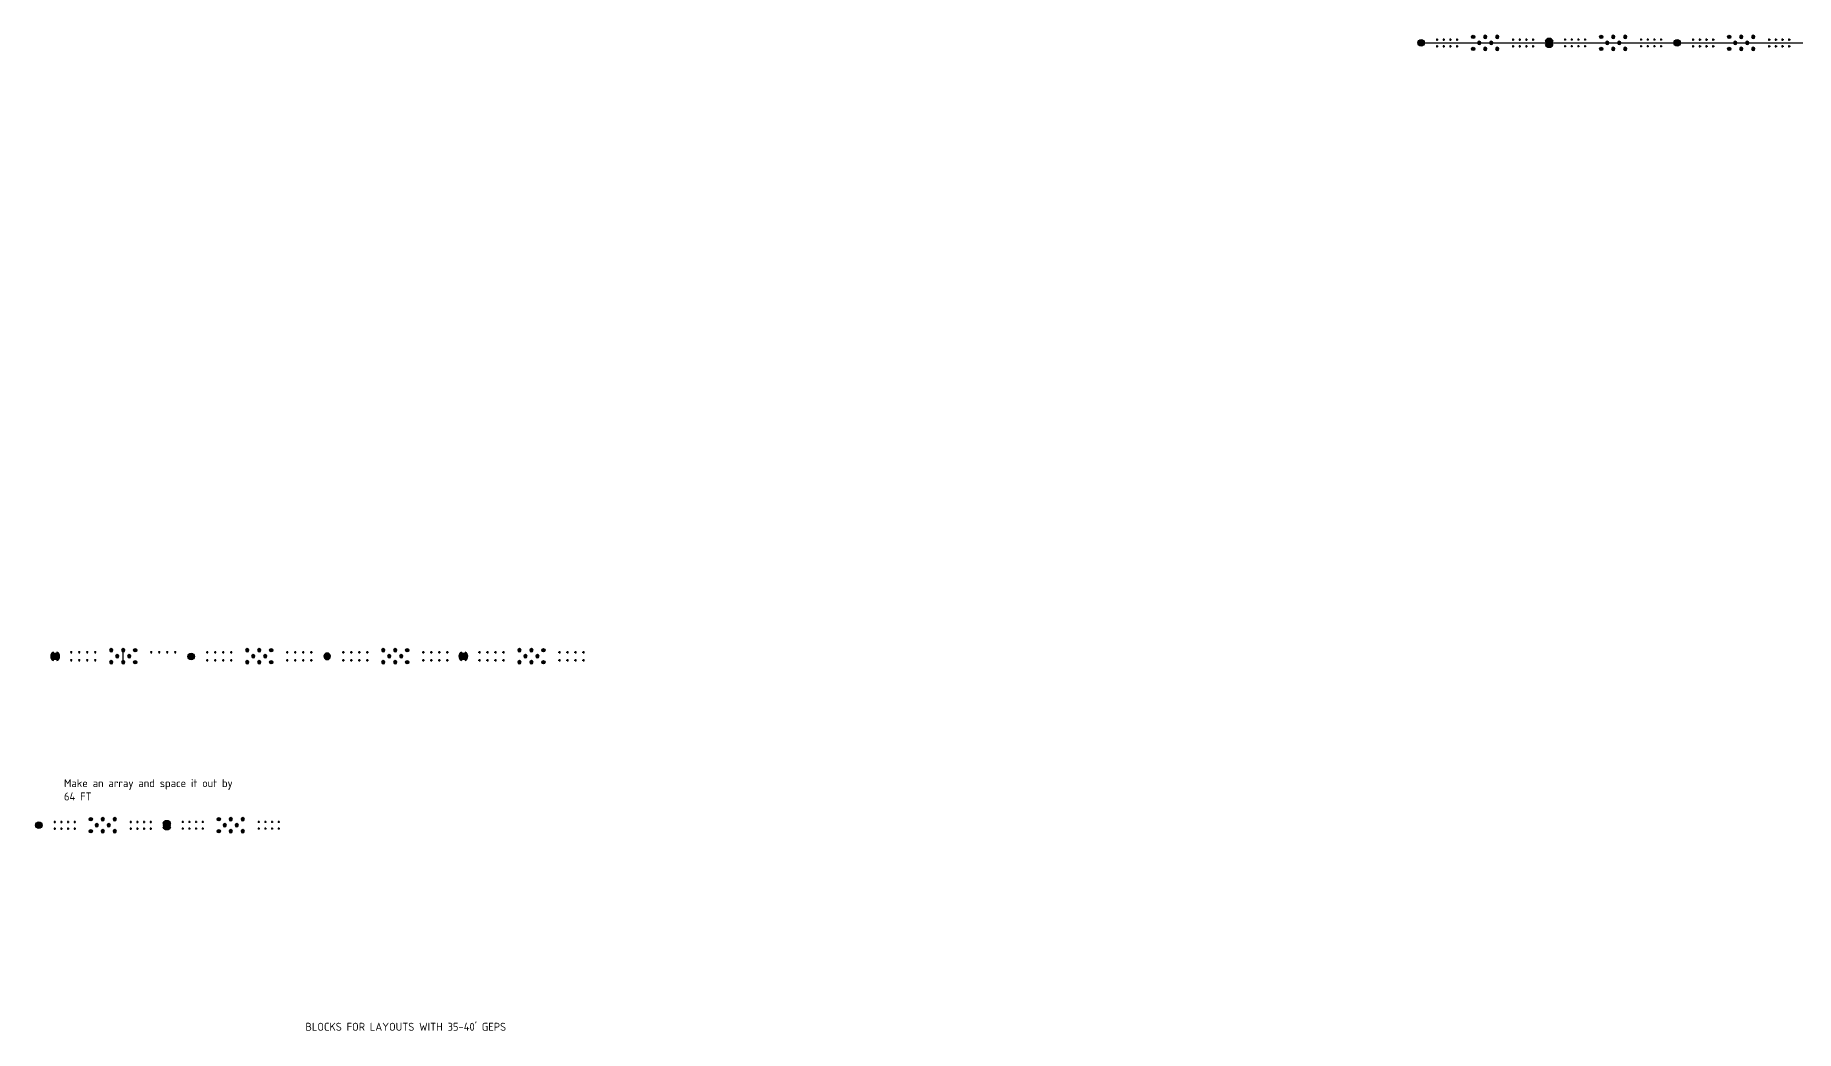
# Model space of a CAD drawing. Header units: feet. Extents: x -132 to 1786, y -308 to 228.
# Drawn here: x -92.6 to 347.4, y -20.7 to 228.1 of the extents above; entities that cross this region are included whole.
import ezdxf

# ---------------------------------------------------------------- set-up
doc = ezdxf.new("R2010")
doc.units = ezdxf.units.FT
doc.header["$MEASUREMENT"] = 0
doc.linetypes.add('DASHED', pattern=[0.75, 0.5, -0.25])
doc.layers.add('Product (Colored)', color=250, linetype='Continuous')
doc.layers.add('Product (Red Only)', color=1, linetype='Continuous')
doc.styles.add('ISO3098B', font='ISO3098B.SHX', dxfattribs={"height": 2})

# ---------------------------------------------------------------- blocks, each defined once
blk = doc.blocks.new('Purple BSTR')
at = {"layer": 'Product (Colored)', "transparency": 33554687}
h = blk.add_hatch(color=200, dxfattribs=at)
h.dxf.hatch_style = 1
edge = h.paths.add_edge_path()
edge.add_arc((0, 0), 0.025, 0, 360)
at = {"layer": 'Product (Colored)', "color": 200}
for p, q in [((-0.03, 0), (-0.08, 0)), ((0.02, 0), (-0.03, 0)), ((0, 0.08), (0, 0.02)), ((0, 0.02), (0, -0.03)), ((0.08, 0), (0.02, 0)), ((0, -0.03), (0, -0.08))]:
    blk.add_line(p, q, dxfattribs=at)
blk = doc.blocks.new('BSTR Single')
at = {"transparency": 33554687}
h = blk.add_hatch(color=256, dxfattribs=at)
h.dxf.hatch_style = 1
edge = h.paths.add_edge_path()
edge.add_arc((0, 0), 0.025, 0, 360)
for p, q in [((-0.03, 0), (-0.08, 0)), ((0, 0.08), (0, 0.03)), ((0.08, 0), (0.03, 0)), ((0, -0.03), (0, -0.08))]:
    blk.add_line(p, q)
blk.add_blockref('Purple BSTR', (0, 0))
blk = doc.blocks.new('1.5m GEPS')
at = {"layer": 'Product (Red Only)'}
h = blk.add_hatch(color=1, dxfattribs=at)
h.dxf.hatch_style = 1
h.paths.add_polyline_path([(-0.125, 0, 1), (0.125, 0, 1)])
at = {"layer": 'Product (Red Only)', "color": 18, "true_color": 0x000000}
blk.add_circle((0, 0), 0.125, dxfattribs=at)
blk = doc.blocks.new('3 m GEPS')
at = {"layer": 'Product (Red Only)', "true_color": 0xa1e7fc}
h = blk.add_hatch(color=141, dxfattribs=at)
h.dxf.hatch_style = 1
edge = h.paths.add_edge_path(flags=16)
edge.add_arc((0, 0), 0.0458, 0, 360)
edge = h.paths.add_edge_path()
edge.add_arc((0, 0), 0.125, 180, 360)
edge.add_arc((0, 0), 0.125, 0, 180)
at = {"layer": 'Product (Red Only)', "true_color": 0x000000}
h = blk.add_hatch(color=18, dxfattribs=at)
h.dxf.hatch_style = 1
edge = h.paths.add_edge_path()
edge.add_arc((0, 0), 0.0458, 0, 360)
at = {"layer": 'Product (Red Only)', "color": 18, "true_color": 0x000000}
for radius in [0.125, 0.0456]:
    blk.add_circle((0, 0), radius, dxfattribs=at)
blk = doc.blocks.new('12m GEPS')
at = {"layer": 'Product (Red Only)', "true_color": 0x000000}
h = blk.add_hatch(color=18, dxfattribs=at)
h.dxf.hatch_style = 1
h.paths.add_polyline_path([(-0.09, 0, 1), (0.09, 0, 1)])
h.paths.add_polyline_path([(0.14, 0.31), (0.14, 0.26), (0.14, 0.21, -0.255267), (0.25, 0, -0.255267), (0.14, -0.21), (0.14, -0.31, 0.654654)])
h.paths.add_polyline_path([(-0.14, 0.31, 0.654654), (-0.14, -0.31), (-0.14, -0.26), (-0.14, -0.21, -0.255267), (-0.25, 0, -0.255267), (-0.14, 0.21)])
at = {"layer": 'Product (Red Only)', "true_color": 0xf8991e}
h = blk.add_hatch(color=30, dxfattribs=at)
h.dxf.hatch_style = 1
edge = h.paths.add_edge_path()
edge.add_arc((0, 0), 0.0878, 0, 360)
edge = h.paths.add_edge_path()
edge.add_arc((0, 0), 0.25, 0, 180)
edge.add_arc((0, 0), 0.25, 180, 360)
at = {"layer": 'Product (Red Only)', "color": 18, "true_color": 0x000000}
for p, q in [((-0.14, 0.31), (-0.14, 0.21)), ((0.14, 0.31), (0.14, 0.26)), ((0.14, 0.31), (0.14, 0.21)), ((-0.14, -0.21), (-0.14, -0.31)), ((-0.14, -0.26), (-0.14, -0.31)), ((0.14, -0.21), (0.14, -0.31)), ((0.14, -0.26), (0.14, -0.31))]:
    blk.add_line(p, q, dxfattribs=at)
for radius in [0.25, 0.0878]:
    blk.add_circle((0, 0), radius, dxfattribs=at)
for start, end in [(113.5782, 246.4218), (121.3323, 238.6677), (293.5782, 66.4218), (301.3323, 58.6677)]:
    blk.add_arc((0, 0), 0.338, start, end, dxfattribs=at)
blk = doc.blocks.new('40 FOOT GEPS')
at = {"layer": 'Product (Red Only)', "color": 18, "true_color": 0x000000}
blk.add_circle((0, 0), 0.25, dxfattribs=at)
blk.add_blockref('12m GEPS', (0, 0), dxfattribs=at)
blk = doc.blocks.new('20 FOOT GEPS')
at = {"layer": 'Product (Red Only)'}
h = blk.add_hatch(color=3, dxfattribs=at)
h.dxf.hatch_style = 1
h.paths.add_polyline_path([(0.51, 0.65, 0.345381), (-0.51, 0.65), (0, 0.14)])
h.paths.add_polyline_path([(0.65, 0.51), (0.14, 0), (0.65, -0.51, 0.167827), (0.82, 0, 0.167827)])
h.paths.add_polyline_path([(0, -0.14), (-0.51, -0.65, 0.345381), (0.51, -0.65)])
h.paths.add_polyline_path([(-0.65, 0.51, 0.167827), (-0.82, 0, 0.167827), (-0.65, -0.51), (-0.14, 0)])
at = {"layer": 'Product (Red Only)', "true_color": 0x000000}
h = blk.add_hatch(color=18, dxfattribs=at)
h.dxf.hatch_style = 1
h.paths.add_polyline_path([(0.65, 0.51, 0.060218), (0.51, 0.65), (0, 0.14), (-0.51, 0.65, 0.060218), (-0.65, 0.51), (-0.14, 0), (-0.65, -0.51, 0.060218), (-0.51, -0.65), (0, -0.14), (0.51, -0.65, 0.060218), (0.65, -0.51), (0.14, 0)])
at = {"layer": 'Product (Red Only)', "color": 18, "true_color": 0x000000}
for p, q in [((-0.14, 0), (-0.65, 0.51)), ((0, 0.14), (-0.51, 0.65)), ((0, 0.14), (0.51, 0.65)), ((0.14, 0), (0.65, 0.51)), ((0.14, 0), (0.65, -0.51)), ((-0.14, 0), (-0.65, -0.51)), ((0, -0.14), (-0.51, -0.65)), ((0, -0.14), (0.51, -0.65))]:
    blk.add_line(p, q, dxfattribs=at)
blk.add_circle((0, 0), 0.82, dxfattribs=at)

msp = doc.modelspace()

# ---------------------------------------------------------------- linework, layer by layer
at = {"linetype": 'Continuous', "lineweight": 25}
msp.add_line((-70.568, 71.402), (-70.568, 74.402), dxfattribs=at)
at = {"color": 18, "linetype": 'Continuous', "lineweight": 25, "true_color": 0x000000}
msp.add_lwpolyline([(253.792, 226.205), (741.759, 226.205), (1785.727, 226.205)], dxfattribs=at)

# ---------------------------------------------------------------- block references
at = {"color": 18, "true_color": 0x000000}
for name, p, xscale, yscale, zscale, rotation in [('1.5m GEPS', (266.792, 227.677), 3.333333333333371, 3.333333333333371, 3.333333333333371, 180), ('1.5m GEPS', (266.792, 224.677), 3.333333333333371, 3.333333333333371, 3.333333333333371, 180), ('3 m GEPS', (268.292, 226.177), -3.333333333333371, 3.333333333333485, 3.333333333333417, 180), ('1.5m GEPS', (269.792, 227.677), -3.333333333333371, 3.333333333333485, 3.333333333333417, 180), ('1.5m GEPS', (269.792, 224.677), -3.333333333333371, 3.333333333333485, 3.333333333333417, 180), ('3 m GEPS', (271.292, 226.177), -3.333333333333371, 3.333333333333485, 3.333333333333417, 180), ('1.5m GEPS', (272.792, 227.677), -3.333333333333371, 3.333333333333485, 3.333333333333417, 180), ('1.5m GEPS', (272.792, 224.677), -3.333333333333371, 3.333333333333485, 3.333333333333417, 180), ('1.5m GEPS', (298.792, 227.705), 3.333333333333485, 3.333333333333485, 3.333333333333485, 180), ('1.5m GEPS', (298.792, 224.705), 3.333333333333485, 3.333333333333485, 3.333333333333485, 180), ('3 m GEPS', (300.292, 226.205), -3.333333333333485, 3.333333333333485, 3.333333333333417, 180), ('1.5m GEPS', (301.792, 227.705), -3.333333333333485, 3.333333333333485, 3.333333333333417, 180), ('1.5m GEPS', (301.792, 224.705), -3.333333333333485, 3.333333333333485, 3.333333333333417, 180), ('3 m GEPS', (303.292, 226.205), -3.333333333333485, 3.333333333333485, 3.333333333333417, 180), ('1.5m GEPS', (304.792, 227.705), -3.333333333333485, 3.333333333333485, 3.333333333333417, 180), ('1.5m GEPS', (304.792, 224.705), -3.333333333333485, 3.333333333333485, 3.333333333333417, 180), ('1.5m GEPS', (330.792, 227.677), 3.333333333333371, 3.333333333333371, 3.333333333333371, 180), ('1.5m GEPS', (330.792, 224.677), 3.333333333333371, 3.333333333333371, 3.333333333333371, 180), ('3 m GEPS', (332.292, 226.177), -3.333333333333371, 3.333333333333485, 3.333333333333417, 180), ('1.5m GEPS', (333.792, 227.677), -3.333333333333371, 3.333333333333485, 3.333333333333417, 180), ('1.5m GEPS', (333.792, 224.677), -3.333333333333371, 3.333333333333485, 3.333333333333417, 180), ('3 m GEPS', (335.292, 226.177), -3.333333333333371, 3.333333333333485, 3.333333333333417, 180), ('1.5m GEPS', (336.792, 227.677), -3.333333333333371, 3.333333333333485, 3.333333333333417, 180), ('1.5m GEPS', (336.792, 224.677), -3.333333333333371, 3.333333333333485, 3.333333333333417, 180), ('1.5m GEPS', (-73.568, 74.402), -3.333333333333485, 3.333333333333414, 3.333333333333417, 359.9999999999965), ('1.5m GEPS', (-70.568, 74.402), -3.333333333333485, 3.333333333333414, 3.333333333333417, 359.9999999999965), ('1.5m GEPS', (-39.568, 74.384), -3.333333333333485, 3.333333333333414, 3.333333333333417, 359.9999999999965), ('1.5m GEPS', (-36.568, 74.384), -3.333333333333485, 3.333333333333414, 3.333333333333417, 359.9999999999965), ('1.5m GEPS', (-5.568, 74.384), -3.333333333333485, 3.333333333333414, 3.333333333333417, 359.9999999999965), ('1.5m GEPS', (-2.568, 74.384), -3.333333333333485, 3.333333333333414, 3.333333333333417, 359.9999999999965), ('1.5m GEPS', (28.432, 74.384), -3.333333333333485, 3.333333333333414, 3.333333333333417, 359.9999999999965), ('1.5m GEPS', (31.432, 74.384), -3.333333333333485, 3.333333333333414, 3.333333333333417, 359.9999999999965), ('1.5m GEPS', (-73.568, 71.402), -3.333333333333485, 3.333333333333414, 3.333333333333417, 359.9999999999965), ('3 m GEPS', (-72.068, 72.902), -3.333333333333485, 3.333333333333414, 3.333333333333417, 359.9999999999965), ('1.5m GEPS', (-70.568, 71.402), -3.333333333333485, 3.333333333333414, 3.333333333333417, 359.9999999999965), ('3 m GEPS', (-69.068, 72.902), -3.333333333333485, 3.333333333333414, 3.333333333333417, 359.9999999999965), ('1.5m GEPS', (-39.568, 71.384), -3.333333333333485, 3.333333333333414, 3.333333333333417, 359.9999999999965), ('3 m GEPS', (-38.068, 72.884), -3.333333333333485, 3.333333333333414, 3.333333333333417, 359.9999999999965), ('1.5m GEPS', (-36.568, 71.384), -3.333333333333485, 3.333333333333414, 3.333333333333417, 359.9999999999965), ('3 m GEPS', (-35.068, 72.884), -3.333333333333485, 3.333333333333414, 3.333333333333417, 359.9999999999965), ('1.5m GEPS', (-5.568, 71.384), -3.333333333333485, 3.333333333333414, 3.333333333333417, 359.9999999999965), ('3 m GEPS', (-4.068, 72.884), -3.333333333333485, 3.333333333333414, 3.333333333333417, 359.9999999999965), ('1.5m GEPS', (-2.568, 71.384), -3.333333333333485, 3.333333333333414, 3.333333333333417, 359.9999999999965), ('3 m GEPS', (-1.068, 72.884), -3.333333333333485, 3.333333333333414, 3.333333333333417, 359.9999999999965), ('1.5m GEPS', (28.432, 71.384), -3.333333333333485, 3.333333333333414, 3.333333333333417, 359.9999999999965), ('3 m GEPS', (29.932, 72.884), -3.333333333333485, 3.333333333333414, 3.333333333333417, 359.9999999999965), ('1.5m GEPS', (31.432, 71.384), -3.333333333333485, 3.333333333333414, 3.333333333333417, 359.9999999999965), ('3 m GEPS', (32.932, 72.884), -3.333333333333485, 3.333333333333414, 3.333333333333417, 359.9999999999965), ('1.5m GEPS', (-78.675, 32.15), 3.333333333333371, 3.333333333333371, 3.333333333333371, 180), ('3 m GEPS', (-77.175, 30.65), -3.333333333333371, 3.333333333333485, 3.333333333333417, 180), ('1.5m GEPS', (-75.675, 32.15), -3.333333333333371, 3.333333333333485, 3.333333333333417, 180), ('3 m GEPS', (-74.175, 30.65), -3.333333333333371, 3.333333333333485, 3.333333333333417, 180), ('1.5m GEPS', (-72.675, 32.15), -3.333333333333371, 3.333333333333485, 3.333333333333417, 180), ('1.5m GEPS', (-46.675, 32.177), 3.333333333333485, 3.333333333333485, 3.333333333333485, 180), ('3 m GEPS', (-45.175, 30.677), -3.333333333333485, 3.333333333333485, 3.333333333333417, 180), ('1.5m GEPS', (-43.675, 32.177), -3.333333333333485, 3.333333333333485, 3.333333333333417, 180), ('3 m GEPS', (-42.175, 30.677), -3.333333333333485, 3.333333333333485, 3.333333333333417, 180), ('1.5m GEPS', (-40.675, 32.177), -3.333333333333485, 3.333333333333485, 3.333333333333417, 180), ('1.5m GEPS', (-78.675, 29.15), 3.333333333333371, 3.333333333333371, 3.333333333333371, 180), ('1.5m GEPS', (-75.675, 29.15), -3.333333333333371, 3.333333333333485, 3.333333333333417, 180), ('1.5m GEPS', (-72.675, 29.15), -3.333333333333371, 3.333333333333485, 3.333333333333417, 180), ('1.5m GEPS', (-46.675, 29.177), 3.333333333333485, 3.333333333333485, 3.333333333333485, 180), ('1.5m GEPS', (-43.675, 29.177), -3.333333333333485, 3.333333333333485, 3.333333333333417, 180), ('1.5m GEPS', (-40.675, 29.177), -3.333333333333485, 3.333333333333485, 3.333333333333417, 180)]:
    msp.add_blockref(name, p, dxfattribs=dict(at, xscale=xscale, yscale=yscale, zscale=zscale, rotation=rotation))
at = {"color": 18, "true_color": 0x000000, "xscale": 3.333333333333485, "yscale": 3.333333333333485, "zscale": 3.333333333333485}
for p in [(-67.568, 74.402), (-33.568, 74.384), (0.432, 74.384), (34.432, 74.384), (-67.568, 71.402), (-33.568, 71.384), (0.432, 71.384), (34.432, 71.384)]:
    msp.add_blockref('1.5m GEPS', p, dxfattribs=at)
at = {"layer": 'Product (Red Only)', "color": 18, "true_color": 0x000000}
for p, rotation in [((253.792, 226.205), 89.99999999999349), ((317.792, 226.205), 89.99999999999349), ((-53.568, 72.856), 179.9999999999976), ((-91.675, 30.677), 89.99999999999349)]:
    msp.add_blockref('20 FOOT GEPS', p, dxfattribs=dict(at, rotation=rotation))
at = {"layer": 'Product (Red Only)', "xscale": 3.333334000000036, "yscale": 3.333334000000036, "zscale": 3.333334000000036, "rotation": 180}
for p in [(257.792, 227.01), (257.792, 225.344), (259.459, 227.01), (259.459, 225.344), (261.126, 227.01), (261.126, 225.344), (262.792, 227.01), (262.792, 225.344), (276.792, 227.01), (276.792, 225.344), (278.459, 227.01), (278.459, 225.344), (280.126, 227.01), (280.126, 225.344), (281.792, 227.01), (281.792, 225.344), (289.792, 227.038), (289.792, 225.371), (291.459, 227.038), (291.459, 225.371), (293.126, 227.038), (293.126, 225.371), (294.792, 227.038), (294.792, 225.371), (308.792, 227.038), (308.792, 225.371), (310.459, 227.038), (310.459, 225.371), (312.126, 227.038), (312.126, 225.371), (313.792, 227.038), (313.792, 225.371), (321.792, 227.01), (321.792, 225.344), (323.459, 227.01), (323.459, 225.344), (325.126, 227.01), (325.126, 225.344), (326.792, 227.01), (326.792, 225.344), (340.792, 227.01), (340.792, 225.344), (342.459, 227.01), (342.459, 225.344), (344.126, 227.01), (344.126, 225.344), (345.792, 227.01), (345.792, 225.344), (-87.675, 31.483), (-86.009, 31.483), (-84.342, 31.483), (-82.675, 31.483), (-68.675, 31.483), (-67.009, 31.483), (-65.342, 31.483), (-63.675, 31.483), (-55.675, 31.51), (-54.009, 31.51), (-52.342, 31.51), (-50.675, 31.51), (-36.675, 31.51), (-35.009, 31.51), (-33.342, 31.51), (-31.675, 31.51), (-87.675, 29.816), (-86.009, 29.816), (-84.342, 29.816), (-82.675, 29.816), (-68.675, 29.816), (-67.009, 29.816), (-65.342, 29.816), (-63.675, 29.816), (-55.675, 29.844), (-54.009, 29.844), (-52.342, 29.844), (-50.675, 29.844), (-36.675, 29.844), (-35.009, 29.844), (-33.342, 29.844), (-31.675, 29.844)]:
    msp.add_blockref('BSTR Single', p, dxfattribs=at)
at = {"layer": 'Product (Red Only)', "color": 18, "true_color": 0x000000, "xscale": 3.280799999999999, "yscale": 3.280799999999999, "zscale": 3.280799999999999}
for p, rotation in [((285.792, 226.205), 89.99999999999801), ((-87.568, 72.884), 179.9999999999975), ((-59.675, 30.677), 89.99999999999801)]:
    msp.add_blockref('40 FOOT GEPS', p, dxfattribs=dict(at, rotation=rotation))
at = {"layer": 'Product (Red Only)', "xscale": 3.333333999999923, "yscale": 3.333333999999923, "zscale": 3.333333999999923}
for p in [(-83.568, 73.884), (-83.568, 71.884), (-81.568, 73.884), (-81.568, 71.884), (-79.568, 73.884), (-79.568, 71.884), (-77.568, 73.884), (-77.568, 71.884), (-63.568, 73.884), (-61.568, 73.884), (-59.568, 73.884), (-57.568, 73.884), (-49.568, 73.866), (-49.568, 71.866), (-47.568, 73.866), (-47.568, 71.866), (-45.568, 73.866), (-45.568, 71.866), (-43.568, 73.866), (-43.568, 71.866), (-29.568, 73.866), (-29.568, 71.866), (-27.568, 73.866), (-27.568, 71.866), (-25.568, 73.866), (-25.568, 71.866), (-23.568, 73.866), (-23.568, 71.866), (-15.568, 73.866), (-15.568, 71.866), (-13.568, 73.866), (-13.568, 71.866), (-11.568, 73.866), (-11.568, 71.866), (-9.568, 73.866), (-9.568, 71.866), (4.432, 73.866), (4.432, 71.866), (6.432, 73.866), (6.432, 71.866), (8.432, 73.866), (8.432, 71.866), (10.432, 73.866), (10.432, 71.866), (18.432, 73.866), (18.432, 71.866), (20.432, 73.866), (20.432, 71.866), (22.432, 73.866), (22.432, 71.866), (24.432, 73.866), (24.432, 71.866), (38.432, 73.866), (38.432, 71.866), (40.432, 73.866), (40.432, 71.866), (42.432, 73.866), (42.432, 71.866), (44.432, 73.866), (44.432, 71.866)]:
    msp.add_blockref('BSTR Single', p, dxfattribs=at)
at = {"layer": 'Product (Red Only)', "color": 18, "true_color": 0x000000, "xscale": -1}
msp.add_blockref('20 FOOT GEPS', (-19.568, 72.884), dxfattribs=at)
at = {"layer": 'Product (Red Only)', "color": 18, "true_color": 0x000000, "xscale": 3.280799999999999, "yscale": 3.280799999999999, "zscale": 3.280799999999999}
msp.add_blockref('40 FOOT GEPS', (14.432, 72.884), dxfattribs=at)

# ---------------------------------------------------------------- texts
at = {"color": 18, "linetype": 'Continuous', "lineweight": 25, "true_color": 0x000000, "insert": (-85.36, 42.182), "char_height": 2, "attachment_point": 1, "style": 'ISO3098B'}
msp.add_mtext_dynamic_manual_height_columns('Make an array and space it out by 64 FT', width=44.91986, gutter_width=10, heights=[0], dxfattribs=at)
at = {"layer": 'Product (Red Only)', "color": 1, "linetype": 'DASHED', "insert": (-26.247, -18.705), "char_height": 2, "attachment_point": 1, "style": 'ISO3098B'}
msp.add_mtext_dynamic_manual_height_columns(" BLOCKS FOR LAYOUTS WITH 35-40' GEPS", width=77.4394, gutter_width=10, heights=[0], dxfattribs=at)

doc.saveas('drawing.dxf')
